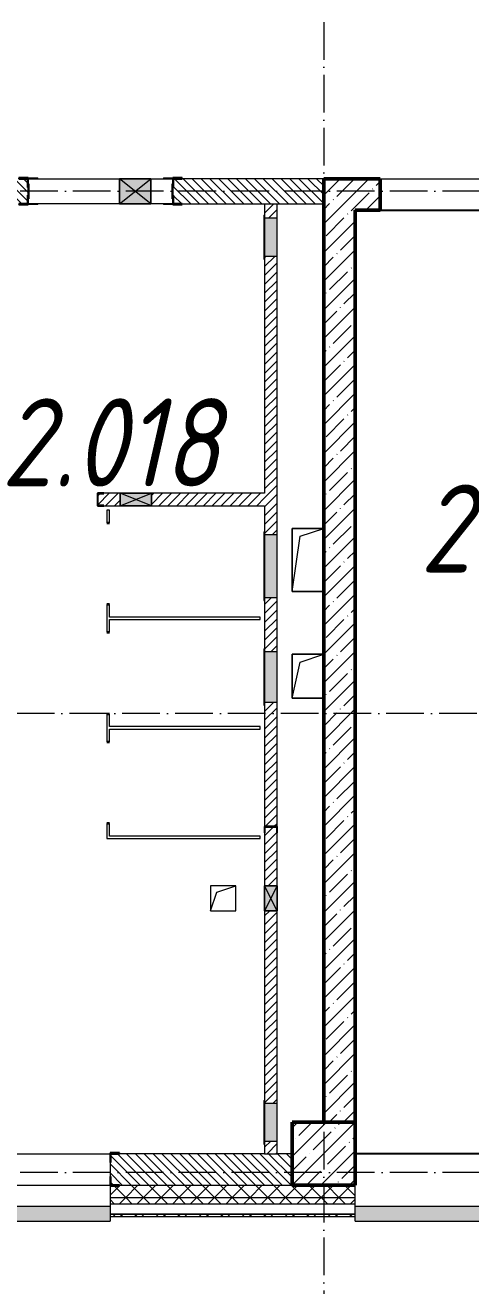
# Model space of a CAD drawing. Header units: millimetres. Extents: x -136833 to 49383, y -8033 to 344618.
# Drawn here: x -67109 to -63564, y 300178 to 310198 of the extents above; entities that cross this region are included whole.
import ezdxf

# ---------------------------------------------------------------- set-up
doc = ezdxf.new("R2010")
doc.units = ezdxf.units.MM
doc.linetypes.add('50_200_ШТРИХ_1Т_ш5_п1_п1_', pattern=[700, 500, -100, 0, -100])
for name, color, linetype, lineweight in [('A-DETL-GENF-OTLN', 7, 'Continuous', 9), ('A-DOOR-OPNG-MCUT', 7, 'Continuous', 35), ('A-FLOR-____-OTLN', 7, 'Continuous', 9), ('A-GENM-____-MCUT', 7, 'Continuous', 25), ('A-GENM-____-OTLN', 7, 'Continuous', 9), ('A-GENM-____-OTLN-1', 7, 'Continuous', 25), ('A-GLAZ-____-OTLN', 7, 'Continuous', 9), ('A-WALL-____-MCUT', 7, 'Continuous', 13), ('A-WALL-____-MCUT-1', 7, 'Continuous', 9), ('A-WALL-____-MCUT-2', 7, 'Continuous', 50), ('A-WALL-____-OTLN', 7, 'Continuous', 9), ('A-WALL-____-PATT-1', 7, 'Continuous', 9), ('A-WALL-FNSH-MCUT-1', 7, 'Continuous', 9), ('I-WALL-____-OTLN', 7, 'Continuous', 9), ('S-COLS-____-MCUT', 7, 'Continuous', 50), ('S-COLS-____-OTLN', 7, 'Continuous', 9), ('S-GRID-____-OTLN-1', 7, '50_200_ШТРИХ_1Т_ш5_п1_п1_', 9), ('Марки помещений', 7, 'Continuous', 9)]:
    doc.layers.add(name, color=color, linetype=linetype, lineweight=lineweight)
doc.layers.add('A-DOOR-____-OTLN-1', color=7, linetype='Continuous', lineweight=9, true_color=0xffffff)
doc.layers.add('A-GLAZ-____-OTLN-1', color=7, linetype='Continuous', lineweight=9, true_color=0xc0c0c0)
doc.styles.add('ISOCPEUR_I_2', font='isocpeui.ttf', dxfattribs={"width": 0.85, "height": 2.3})
pattern_1 = [(135, (-131434.413, 245796.486), (-35.35534, -35.35534), [])]
pattern_2 = [(45, (-131434.41, 245796.49), (-70.71068, 70.71068), []), (135, (-131434.41, 245796.49), (-70.71068, -70.71068), [])]
pattern_3 = [(45, (-131434.413, 245796.486), (-35.35534, 35.35534), [])]
pattern_4 = [(45, (-131434.41, 245796.49), (-114.04925, 114.04925), []), (45, (-131320.36, 245796.49), (-114.04925, 114.04925), [201.612, -40.322, 3.353, -36.97])]

# ---------------------------------------------------------------- blocks, each defined once
blk = doc.blocks.new('BSC_Колонна _Прямоугольная - 500х500-V60-АР1_План отверстий 2 этажа в осях 1-64_Ю-ЯЯ')
at = {"layer": 'S-COLS-____-OTLN'}
h = blk.add_hatch(dxfattribs=at)
h.set_pattern_fill('FP_71', color=256, style=0, pattern_type=2)
h.set_pattern_definition([(45, (-66700, -55431.04), (-114.04925, 114.04925), []), (45, (-66585.95, -55431.04), (-114.04925, 114.04925), [201.613, -40.323, 3.353, -36.97])])
h.paths.add_polyline_path([(-250, -250), (250, -250), (250, 250), (-250, 250)], flags=0)
at = {"layer": 'S-COLS-____-MCUT'}
for p, q in [((250, 250), (-250, 250)), ((-250, 250), (-250, -250)), ((250, -250), (250, 250)), ((-250, -250), (250, -250))]:
    blk.add_line(p, q, dxfattribs=at)
blk = doc.blocks.new('DOR_ДУ_распашная__1Ст_Прямоугольная_ШЕР - Вн_650х2100h_Кабинки С_у-18405741-АР1_План отверстий 2 этажа в осях 1-64_Ю-ЯЯ')
at = {"layer": 'A-DOOR-OPNG-MCUT'}
for p, q in [((-325, -10), (-325, 10)), ((325, 10), (325, -10))]:
    blk.add_line(p, q, dxfattribs=at)
blk = doc.blocks.new('Фахверк_СКБ_Уголок - 250_2700-27497298-АР1_План отверстий 2 этажа в осях 1-64_Ю-ЯЯ')
at = {"layer": 'A-GENM-____-MCUT'}
for p, q in [((200, 181), (125, 181)), ((125, 181), (125, 106)), ((125, 106), (131, 106)), ((131, 106), (131, 175)), ((131, 175), (200, 175)), ((200, 175), (200, 181)), ((131, -6), (125, -6)), ((125, -6), (125, -81)), ((125, -81), (200, -81)), ((131, -75), (131, -6)), ((200, -75), (131, -75)), ((200, -81), (200, -75))]:
    blk.add_line(p, q, dxfattribs=at)
blk = doc.blocks.new('154_Стойка_СКБ_Уголок - СМ-2180_200-28268025-АР1_План отверстий 2 этажа в осях 1-64_Ю-ЯЯ')
at = {"layer": 'A-GENM-____-MCUT'}
for p, q in [((125, 156), (125, 81)), ((200, 156), (125, 156)), ((131, 81), (131, 150)), ((131, 150), (200, 150)), ((200, 150), (200, 156)), ((125, 81), (131, 81)), ((131, 19), (125, 19)), ((125, 19), (125, -56)), ((131, -50), (131, 19)), ((125, -56), (200, -56)), ((200, -50), (131, -50)), ((200, -56), (200, -50))]:
    blk.add_line(p, q, dxfattribs=at)
blk = doc.blocks.new('Стойка_Влож_Полоса боковая - Полоса-28213942-АР1_План отверстий 2 этажа в осях 1-64_Ю-ЯЯ')
at = {"layer": 'A-GENM-____-OTLN'}
for p, q in [((-5, 60), (0, 60)), ((-5, -60), (-5, 60)), ((0, -60), (-5, -60))]:
    blk.add_line(p, q, dxfattribs=at)
blk = doc.blocks.new('Стойка_Влож_Уголок_Опорный - Уголок-28213941-АР1_План отверстий 2 этажа в осях 1-64_Ю-ЯЯ')
at = {"layer": 'A-GENM-____-OTLN'}
for p, q in [((-212, -6), (-212, 0)), ((0, 0), (0, -6)), ((-212, -75), (-212, -6)), ((-212, -6), (-206, -6)), ((-212, -75), (-206, -75)), ((-6, -6), (0, -6)), ((-6, -75), (0, -75)), ((0, -6), (0, -75))]:
    blk.add_line(p, q, dxfattribs=at)
blk = doc.blocks.new('154_Фахверк_СКБ_Швеллер - Тип_100_3960-28331862-АР1_План отверстий 2 этажа в осях 1-64_Ю-ЯЯ')
at = {"layer": 'A-GENM-____-MCUT'}
for p, q in [((175, 50), (125, 50)), ((125, 50), (125, -50)), ((128, 47), (175, 47)), ((128, -47), (128, 47)), ((175, 47), (175, 50)), ((125, -50), (175, -50)), ((175, -47), (128, -47)), ((175, -50), (175, -47))]:
    blk.add_line(p, q, dxfattribs=at)
blk = doc.blocks.new('AR_Отверстие Ниша - Лючок-32402783-АР1_План отверстий 2 этажа в осях 1-64_Ю-ЯЯ')
at = {"layer": 'A-GLAZ-____-OTLN'}
blk.add_hatch(color=256, dxfattribs=at).paths.add_polyline_path([(250, -50), (250, 50), (-250, 50), (-250, -50)], flags=0)
for p, q in [((250, 50), (-250, 50)), ((-250, 50), (-250, -50)), ((250, -50), (250, 50)), ((-250, -50), (250, -50))]:
    blk.add_line(p, q, dxfattribs=at)
blk = doc.blocks.new('Л_Общий_Лючок - Лючок-29683801-АР1_План отверстий 2 этажа в осях 1-64_Ю-ЯЯ')
at = {"layer": 'A-GLAZ-____-OTLN-1'}
blk.add_hatch(color=256, dxfattribs=at).paths.add_polyline_path([(-24, 0), (524, 0), (524, 6), (-24, 6)], flags=0)
at = {"layer": 'A-GLAZ-____-OTLN'}
for p, q in [((524, 6), (-24, 6)), ((-24, 6), (-24, 0)), ((524, 6), (524, 0))]:
    blk.add_line(p, q, dxfattribs=at)
blk = doc.blocks.new('AR_Отверстие Ниша - Лючок-32402759-АР1_План отверстий 2 этажа в осях 1-64_Ю-ЯЯ')
at = {"layer": 'A-GLAZ-____-OTLN'}
blk.add_hatch(color=256, dxfattribs=at).paths.add_polyline_path([(200, -50), (200, 50), (-200, 50), (-200, -50)], flags=0)
for p, q in [((200, 50), (-200, 50)), ((-200, 50), (-200, -50)), ((200, -50), (200, 50)), ((-200, -50), (200, -50))]:
    blk.add_line(p, q, dxfattribs=at)
blk = doc.blocks.new('Л_Общий_Лючок - Лючок-29684370-АР1_План отверстий 2 этажа в осях 1-64_Ю-ЯЯ')
at = {"layer": 'A-GLAZ-____-OTLN-1'}
blk.add_hatch(color=256, dxfattribs=at).paths.add_polyline_path([(-24, 0), (424, 0), (424, 6), (-24, 6)], flags=0)
at = {"layer": 'A-GLAZ-____-OTLN'}
for p, q in [((424, 6), (-24, 6)), ((-24, 6), (-24, 0)), ((424, 6), (424, 0))]:
    blk.add_line(p, q, dxfattribs=at)
blk = doc.blocks.new('AR_Отверстие Ниша - Лючок-32402810-АР1_План отверстий 2 этажа в осях 1-64_Ю-ЯЯ')
at = {"layer": 'A-GLAZ-____-OTLN'}
blk.add_hatch(color=256, dxfattribs=at).paths.add_polyline_path([(150, -50), (150, 50), (-150, 50), (-150, -50)], flags=0)
for p, q in [((150, 50), (-150, 50)), ((-150, 50), (-150, -50)), ((150, -50), (150, 50)), ((-150, -50), (150, -50))]:
    blk.add_line(p, q, dxfattribs=at)
blk = doc.blocks.new('Л_Общий_Лючок - Лючок-29778125-АР1_План отверстий 2 этажа в осях 1-64_Ю-ЯЯ')
at = {"layer": 'A-GLAZ-____-OTLN-1'}
blk.add_hatch(color=256, dxfattribs=at).paths.add_polyline_path([(-24, 0), (324, 0), (324, 6), (-24, 6)], flags=0)
at = {"layer": 'A-GLAZ-____-OTLN'}
for p, q in [((324, 6), (-24, 6)), ((-24, 6), (-24, 0)), ((324, 6), (324, 0))]:
    blk.add_line(p, q, dxfattribs=at)
blk = doc.blocks.new('AR_Отверстие Ниша - Лючок-32402834-АР1_План отверстий 2 этажа в осях 1-64_Ю-ЯЯ')
at = {"layer": 'A-GLAZ-____-OTLN'}
blk.add_hatch(color=256, dxfattribs=at).paths.add_polyline_path([(150, -50), (150, 50), (-150, 50), (-150, -50)], flags=0)
for p, q in [((150, 50), (-150, 50)), ((-150, 50), (-150, -50)), ((150, -50), (150, 50)), ((-150, -50), (150, -50))]:
    blk.add_line(p, q, dxfattribs=at)
blk = doc.blocks.new('Л_Общий_Лючок - Лючок-29683982-АР1_План отверстий 2 этажа в осях 1-64_Ю-ЯЯ')
at = {"layer": 'A-GLAZ-____-OTLN-1'}
blk.add_hatch(color=256, dxfattribs=at).paths.add_polyline_path([(-24, 0), (324, 0), (324, 6), (-24, 6)], flags=0)
at = {"layer": 'A-GLAZ-____-OTLN'}
for p, q in [((324, 6), (-24, 6)), ((-24, 6), (-24, 0)), ((324, 6), (324, 0))]:
    blk.add_line(p, q, dxfattribs=at)
blk = doc.blocks.new('AR_Отверстие прямоугольное _в стене_ - AR_Отверстие прямоугольное _в стене__ВК-32402728-АР1_План отверстий 2 этажа в осях 1-64_Ю-ЯЯ')
at = {"layer": 'A-GLAZ-____-OTLN'}
blk.add_hatch(color=256, dxfattribs=at).paths.add_polyline_path([(100, 50), (-100, 50), (-100, -50), (100, -50)], flags=0)
at = {"layer": 'A-DETL-GENF-OTLN'}
for p, q in [((-100, -50), (-100, 50)), ((-100, 50), (100, 50)), ((100, 50), (-100, -50)), ((-100, 50), (100, -50)), ((100, 50), (-100, 50)), ((-100, 50), (-100, -50)), ((100, 50), (100, -50)), ((100, -50), (100, 50)), ((100, -50), (-100, -50)), ((-100, -50), (100, -50))]:
    blk.add_line(p, q, dxfattribs=at)
blk = doc.blocks.new('AR_Отверстие прямоугольное _в плите_ - AR_Отверстие прямоугольное _в плите_-30459243-АР1_План отверстий 2 этажа в осях 1-64_Ю-ЯЯ')
at = {"layer": 'A-GENM-____-OTLN'}
for p, q in [((125, 175), (-125, 175)), ((-125, 175), (-125, -175)), ((-125, -175), (-63, 112)), ((-63, 112), (125, 175)), ((-125, -175), (125, -175))]:
    blk.add_line(p, q, dxfattribs=at)
blk = doc.blocks.new('AR_Отверстие прямоугольное _в плите_ - AR_Отверстие прямоугольное _в плите_-V153-АР1_План отверстий 2 этажа в осях 1-64_Ю-ЯЯ')
at = {"layer": 'A-GENM-____-OTLN'}
for p, q in [((125, 250), (-125, 250)), ((-125, 250), (-125, -250)), ((-63, 188), (125, 250)), ((-125, -250), (-63, 188)), ((-125, -250), (125, -250))]:
    blk.add_line(p, q, dxfattribs=at)
blk = doc.blocks.new('AR_Отверстие прямоугольное _в плите_ - AR_Отверстие прямоугольное _в плите_-30459207-АР1_План отверстий 2 этажа в осях 1-64_Ю-ЯЯ')
at = {"layer": 'A-GENM-____-OTLN'}
for p, q in [((100, 100), (-100, 100)), ((-100, 100), (-100, -100)), ((-100, -100), (-50, 50)), ((-50, 50), (100, 100)), ((100, -100), (100, 100)), ((-100, -100), (100, -100))]:
    blk.add_line(p, q, dxfattribs=at)
blk = doc.blocks.new('Отлив_СКБ - Отлив витража_120_НВФ-31885283-АР1_План отверстий 2 этажа в осях 1-64_Ю-ЯЯ')
at = {"layer": 'A-GLAZ-____-OTLN-1'}
for points in [[(426, -2), (1000, -2), (1000, 0), (0, 0), (0, -2)], [(426, -120), (1000, -120), (1000, -2), (0, -2), (0, -120)]]:
    blk.add_hatch(color=256, dxfattribs=at).paths.add_polyline_path(points, flags=0)
at = {"layer": 'A-GLAZ-____-OTLN'}
for p, q in [((0, 0), (1000, 0)), ((1000, -2), (0, -2)), ((0, -120), (0, -83)), ((1000, -83), (1000, -120)), ((0, -120), (1000, -120))]:
    blk.add_line(p, q, dxfattribs=at)
blk = doc.blocks.new('AR_Отверстие прямоугольное _в стене__БезПР - AR_Отверстие прямоугольное _в стене__БезПР-36427681-АР1_План отверстий 2 этажа в осях 1-64_Ю-ЯЯ')
at = {"layer": 'A-GLAZ-____-OTLN'}
blk.add_hatch(color=256, dxfattribs=at).paths.add_polyline_path([(125, 100), (-125, 100), (-125, -100), (125, -100)], flags=0)
at = {"layer": 'A-DETL-GENF-OTLN'}
for p, q in [((-125, -100), (-125, 100)), ((-125, 100), (125, 100)), ((125, 100), (-125, -100)), ((-125, 100), (125, -100)), ((125, 100), (-125, 100)), ((-125, 100), (-125, -100)), ((125, 100), (125, -100)), ((125, -100), (125, 100)), ((125, -100), (-125, -100)), ((-125, -100), (125, -100))]:
    blk.add_line(p, q, dxfattribs=at)
at = {"layer": 'A-GLAZ-____-OTLN'}
blk.add_line((125, 100), (-125, 100), dxfattribs=at)
blk = doc.blocks.new('AR_Отверстие прямоугольное _в стене__БезПР - AR_Отверстие прямоугольное _в стене__БезПР-36428202-АР1_План отверстий 2 этажа в осях 1-64_Ю-ЯЯ')
at = {"layer": 'A-GLAZ-____-OTLN'}
blk.add_hatch(color=256, dxfattribs=at).paths.add_polyline_path([(125, 50), (-125, 50), (-125, -50), (125, -50)], flags=0)
at = {"layer": 'A-DETL-GENF-OTLN'}
for p, q in [((-125, -50), (-125, 50)), ((-125, 50), (125, 50)), ((125, 50), (-125, -50)), ((-125, 50), (125, -50)), ((125, 50), (-125, 50)), ((-125, 50), (-125, -50)), ((125, 50), (125, -50)), ((125, -50), (125, 50)), ((125, -50), (-125, -50)), ((-125, -50), (125, -50))]:
    blk.add_line(p, q, dxfattribs=at)
blk = doc.blocks.new('3эт')
at = {"layer": 'S-GRID-____-OTLN-1', "color": 251, "ltscale": 0.6, "true_color": 0x636466}
for p, q in [((350470.7, 4029.4), (350470.7, -33971.9)), ((387845.1, -23782.4), (279101.9, -23782.4)), ((359250.7, -27932.4), (279101.9, -27932.4)), ((387845.1, -31582.4), (279101.9, -31582.4))]:
    blk.add_line(p, q, dxfattribs=at)

msp = doc.modelspace()

# ---------------------------------------------------------------- hatches: boundary and pattern name
at = {"layer": 'A-WALL-____-PATT-1'}
h = msp.add_hatch(dxfattribs=at)
h.set_pattern_fill('FP_6', color=256, style=0, pattern_type=2)
h.set_pattern_definition(pattern_1)
h.paths.add_polyline_path([(-65928.4, 308777.5), (-64734.4, 308777.5), (-64734.4, 308977.5), (-65928.4, 308977.5), (-65928.4, 308908.5), (-65934.4, 308908.5), (-65934.4, 308846.5), (-65928.4, 308846.5), (-65928.4, 308778.5)], flags=0)
h.paths.add_polyline_path([(-67684.4, 308777.5), (-67090.4, 308777.5), (-67090.4, 308846.5), (-67084.4, 308846.5), (-67084.4, 308908.5), (-67090.4, 308908.5), (-67090.4, 308977.5), (-67684.4, 308977.5)], flags=0)
h = msp.add_hatch(dxfattribs=at)
h.set_pattern_fill('FP_13', color=256, style=0, pattern_type=2)
h.set_pattern_definition(pattern_4)
h.paths.add_polyline_path([(-64734.4, 301477.5), (-64484.4, 301477.5), (-64484.4, 308977.5), (-64734.4, 308977.5), (-64734.4, 303021.1)], flags=0)
h = msp.add_hatch(dxfattribs=at)
h.set_pattern_fill('FP_13', color=256, style=0, pattern_type=2)
h.set_pattern_definition(pattern_4)
h.paths.add_polyline_path([(-62184.4, 308727.5), (-62184.4, 308977.5), (-62684.4, 308977.5), (-62684.4, 308727.5)], flags=0)
h.paths.add_polyline_path([(-64284.6, 308727.5), (-64284.4, 308727.5), (-64284.6, 308977.5), (-64484.4, 308977.5), (-64484.4, 308727.5)], flags=0)
h = msp.add_hatch(dxfattribs=at)
h.set_pattern_fill('FP_5', color=256, style=0, pattern_type=2)
h.set_pattern_definition(pattern_3)
h.paths.add_polyline_path([(-65204.4, 301227.5), (-65104.4, 301227.5), (-65104.4, 301327.5), (-65204.4, 301327.5)], flags=0)
h.paths.add_polyline_path([(-65112.2, 301627.5), (-65104.4, 301627.5), (-65104.4, 303157.5), (-65204.4, 303157.5), (-65204.4, 301627.5)], flags=0)
h.paths.add_polyline_path([(-65145.8, 303357.5), (-65104.4, 303357.5), (-65104.4, 303777.5), (-65107.4, 303777.5), (-65107.4, 303824.5), (-65201.4, 303824.5), (-65201.4, 303777.5), (-65204.4, 303777.5), (-65204.4, 303357.5), (-65201.4, 303357.5)], flags=0)
h.paths.add_polyline_path([(-65104.4, 303827.5), (-65104.4, 304817.5), (-65204.4, 304817.5), (-65204.4, 303827.5), (-65107.4, 303827.5)], flags=0)
h.paths.add_polyline_path([(-65181.9, 305217.5), (-65104.4, 305217.5), (-65104.4, 305647.5), (-65204.4, 305647.5), (-65204.4, 305217.5)], flags=0)
h.paths.add_polyline_path([(-65104.4, 306147.5), (-65104.4, 308362.5), (-65204.4, 308362.5), (-65204.4, 306147.5), (-65199.9, 306147.5)], flags=0)
h.paths.add_polyline_path([(-65104.4, 308662.5), (-65104.4, 308777.5), (-65204.4, 308777.5), (-65204.4, 308662.5), (-65109.2, 308662.5)], flags=0)
h = msp.add_hatch(dxfattribs=at)
h.set_pattern_fill('FP_5', color=256, style=0, pattern_type=2)
h.set_pattern_definition(pattern_3)
h.paths.add_polyline_path([(-66484.4, 306377.5), (-66354.4, 306377.5), (-66354.4, 306477.5), (-66484.4, 306477.5), (-66484.4, 306474.5), (-66531.4, 306474.5), (-66531.4, 306380.5), (-66484.4, 306380.5)], flags=0)
h.paths.add_polyline_path([(-66104.4, 306377.5), (-65204.4, 306377.5), (-65204.4, 306477.5), (-66104.4, 306477.5)], flags=0)
h = msp.add_hatch(dxfattribs=at)
h.set_pattern_fill('FP_6', color=256, style=0, pattern_type=2)
h.set_pattern_definition(pattern_1)
h.paths.add_polyline_path([(-64984.4, 300977.5), (-64984.4, 301227.5), (-66428.4, 301227.5), (-66428.4, 301158.5), (-66434.4, 301158.5), (-66434.4, 301046.5), (-66428.4, 301046.5), (-66428.4, 300977.5), (-66052.1, 300977.5)], flags=0)
h.paths.add_polyline_path([(-67684.4, 300977.5), (-67440.4, 300977.5), (-67440.4, 301046.5), (-67434.4, 301046.5), (-67434.4, 301158.5), (-67440.4, 301158.5), (-67440.4, 301227.5), (-67684.4, 301227.5), (-67684.4, 301221.5)], flags=0)
h = msp.add_hatch(dxfattribs=at)
h.set_pattern_fill('FP_1', color=256, style=0, pattern_type=2)
h.set_pattern_definition(pattern_2)
h.paths.add_polyline_path([(-57214.6, 300877.5), (-57134.4, 300877.5), (-57134.4, 300977.5), (-63484.4, 300977.5), (-63484.4, 300877.5), (-60749.6, 300877.5)], flags=0)
h.paths.add_polyline_path([(-66434.4, 300877.5), (-64484.4, 300877.5), (-64484.4, 300977.5), (-66359.4, 300977.5), (-66359.4, 300971.5), (-66434.4, 300971.5)], flags=0)
h.paths.add_polyline_path([(-67434.4, 300877.5), (-67434.4, 300971.5), (-67509.4, 300971.5), (-67509.4, 300977.5), (-68459.4, 300977.5), (-68459.4, 300971.5), (-68534.4, 300971.5), (-68534.4, 300877.5), (-67819.6, 300877.5)], flags=0)
h.paths.add_polyline_path([(-71354.6, 300877.5), (-70334.4, 300877.5), (-70334.4, 300971.5), (-70409.4, 300971.5), (-70409.4, 300977.5), (-71459.4, 300977.5), (-71459.4, 300971.5), (-71534.4, 300971.5), (-71534.4, 300877.5), (-71459.4, 300877.5)], flags=0)
h.paths.add_polyline_path([(-73334.4, 300877.5), (-73334.4, 300971.5), (-73409.4, 300971.5), (-73409.4, 300977.5), (-74459.4, 300977.5), (-74459.4, 300971.5), (-74534.4, 300971.5), (-74534.4, 300877.5), (-74005.8, 300877.5)], flags=0)
h.paths.add_polyline_path([(-77098.9, 300877.5), (-76334.4, 300877.5), (-76334.4, 300971.5), (-76409.4, 300971.5), (-76409.4, 300977.5), (-77459.4, 300977.5), (-77459.4, 300971.5), (-77534.4, 300971.5), (-77534.4, 300877.5), (-77184.4, 300877.5)], flags=0)
h.paths.add_polyline_path([(-79409.4, 300877.5), (-79334.4, 300877.5), (-79334.4, 300971.5), (-79409.4, 300971.5), (-79409.4, 300977.5), (-80459.4, 300977.5), (-80459.4, 300971.5), (-80534.4, 300971.5), (-80534.4, 300877.5), (-80192.1, 300877.5)], flags=0)
h.paths.add_polyline_path([(-83534.4, 300877.5), (-82334.4, 300877.5), (-82334.4, 300971.5), (-82409.4, 300971.5), (-82409.4, 300977.5), (-83459.4, 300977.5), (-83459.4, 300971.5), (-83534.4, 300971.5)], flags=0)
h.paths.add_polyline_path([(-88959.4, 300877.5), (-88884.4, 300877.5), (-88884.4, 300971.5), (-88959.4, 300971.5), (-88959.4, 300977.5), (-90009.4, 300977.5), (-90009.4, 300971.5), (-90084.4, 300971.5), (-90084.4, 300877.5), (-89029.6, 300877.5)], flags=0)
h.paths.add_polyline_path([(-87009.4, 300877.5), (-85334.4, 300877.5), (-85334.4, 300971.5), (-85409.4, 300971.5), (-85409.4, 300977.5), (-87009.4, 300977.5), (-87009.4, 300971.5), (-87084.4, 300971.5), (-87084.4, 300877.5)], flags=0)
h.paths.add_polyline_path([(-91959.4, 300877.5), (-91884.4, 300877.5), (-91884.4, 300971.5), (-91959.4, 300971.5), (-91959.4, 300977.5), (-93009.4, 300977.5), (-93009.4, 300971.5), (-93084.4, 300971.5), (-93084.4, 300877.5), (-92234.4, 300877.5)], flags=0)
h.paths.add_polyline_path([(-94884.4, 300877.5), (-94884.4, 300971.5), (-94959.4, 300971.5), (-94959.4, 300977.5), (-96009.4, 300977.5), (-96009.4, 300971.5), (-96084.4, 300971.5), (-96084.4, 300877.5), (-95215.8, 300877.5)], flags=0)
h.paths.add_polyline_path([(-99084.4, 300877.5), (-97884.4, 300877.5), (-97884.4, 300971.5), (-97959.4, 300971.5), (-97959.4, 300977.5), (-99009.4, 300977.5), (-99009.4, 300971.5), (-99084.4, 300971.5)], flags=0)
h.paths.add_polyline_path([(-100884.4, 300877.5), (-100884.4, 300971.5), (-100959.4, 300971.5), (-100959.4, 300977.5), (-102009.4, 300977.5), (-102009.4, 300971.5), (-102084.4, 300971.5), (-102084.4, 300877.5), (-100959.4, 300877.5)], flags=0)
h.paths.add_polyline_path([(-104734.4, 300877.5), (-103884.4, 300877.5), (-103884.4, 300971.5), (-103959.4, 300971.5), (-103959.4, 300977.5), (-105009.4, 300977.5), (-105009.4, 300971.5), (-105084.4, 300971.5), (-105084.4, 300877.5), (-104937.1, 300877.5)], flags=0)
h.paths.add_polyline_path([(-106884.4, 300877.5), (-106884.4, 300971.5), (-106959.4, 300971.5), (-106959.4, 300977.5), (-108009.4, 300977.5), (-108009.4, 300971.5), (-108084.4, 300971.5), (-108084.4, 300877.5), (-107588.3, 300877.5)], flags=0)
h.paths.add_polyline_path([(-109884.4, 300877.5), (-109884.4, 300971.5), (-109959.4, 300971.5), (-109959.4, 300977.5), (-111009.4, 300977.5), (-111009.4, 300971.5), (-111084.4, 300971.5), (-111084.4, 300877.5), (-109959.4, 300877.5)], flags=0)
h.paths.add_polyline_path([(-112884.4, 300877.5), (-112884.4, 300971.5), (-112959.4, 300971.5), (-112959.4, 300977.5), (-114009.4, 300977.5), (-114009.4, 300971.5), (-114084.4, 300971.5), (-114084.4, 300877.5), (-112890.8, 300877.5)], flags=0)
h.paths.add_polyline_path([(-115084.4, 300877.5), (-115084.4, 300971.5), (-115159.4, 300971.5), (-115159.4, 300977.5), (-124884.4, 300977.5), (-124884.4, 300877.5), (-115542.1, 300877.5)], flags=0)
h.paths.add_polyline_path([(-125884.4, 300877.5), (-125884.4, 300977.5), (-133884.4, 300977.5), (-133884.4, 300877.5), (-127914.6, 300877.5)], flags=0)
h = msp.add_hatch(dxfattribs=at)
h.set_pattern_fill('FP_1', color=256, style=0, pattern_type=2)
h.set_pattern_definition(pattern_2)
h.paths.add_polyline_path([(-57134.4, 300827.5), (-57134.4, 300877.5), (-63484.4, 300877.5), (-63484.4, 300827.5), (-57214.6, 300827.5)], flags=0)
h.paths.add_polyline_path([(-64484.4, 300827.5), (-64484.4, 300877.5), (-66434.4, 300877.5), (-66434.4, 300827.5), (-66052.1, 300827.5)], flags=0)
h.paths.add_polyline_path([(-67434.4, 300827.5), (-67434.4, 300877.5), (-68534.4, 300877.5), (-68534.4, 300827.5), (-67819.6, 300827.5)], flags=0)
h.paths.add_polyline_path([(-70334.4, 300827.5), (-70334.4, 300877.5), (-71534.4, 300877.5), (-71534.4, 300827.5), (-71354.6, 300827.5)], flags=0)
h.paths.add_polyline_path([(-73334.4, 300827.5), (-73334.4, 300877.5), (-74534.4, 300877.5), (-74534.4, 300827.5), (-74005.8, 300827.5)], flags=0)
h.paths.add_polyline_path([(-76334.4, 300827.5), (-76334.4, 300877.5), (-77534.4, 300877.5), (-77534.4, 300827.5), (-76657.1, 300827.5)], flags=0)
h.paths.add_polyline_path([(-80534.4, 300827.5), (-79334.4, 300827.5), (-79334.4, 300877.5), (-80534.4, 300877.5)], flags=0)
h.paths.add_polyline_path([(-82843.3, 300827.5), (-82334.4, 300827.5), (-82334.4, 300877.5), (-83534.4, 300877.5), (-83534.4, 300827.5)], flags=0)
h.paths.add_polyline_path([(-87084.4, 300827.5), (-85334.4, 300827.5), (-85334.4, 300877.5), (-87084.4, 300877.5)], flags=0)
h.paths.add_polyline_path([(-90084.4, 300827.5), (-88884.4, 300827.5), (-88884.4, 300877.5), (-90084.4, 300877.5)], flags=0)
h.paths.add_polyline_path([(-91884.4, 300827.5), (-91884.4, 300877.5), (-93084.4, 300877.5), (-93084.4, 300827.5), (-92564.6, 300827.5)], flags=0)
h.paths.add_polyline_path([(-97884.4, 300827.5), (-97884.4, 300877.5), (-99084.4, 300877.5), (-99084.4, 300827.5)], flags=0)
h.paths.add_polyline_path([(-96084.4, 300827.5), (-94884.4, 300827.5), (-94884.4, 300877.5), (-96084.4, 300877.5)], flags=0)
h.paths.add_polyline_path([(-100884.4, 300827.5), (-100884.4, 300877.5), (-102084.4, 300877.5), (-102084.4, 300827.5), (-101402.1, 300827.5)], flags=0)
h.paths.add_polyline_path([(-103884.4, 300827.5), (-103884.4, 300877.5), (-105084.4, 300877.5), (-105084.4, 300827.5), (-104053.3, 300827.5)], flags=0)
h.paths.add_polyline_path([(-108084.4, 300827.5), (-106884.4, 300827.5), (-106884.4, 300877.5), (-108084.4, 300877.5)], flags=0)
h.paths.add_polyline_path([(-109884.4, 300827.5), (-109884.4, 300877.5), (-111084.4, 300877.5), (-111084.4, 300827.5), (-110239.6, 300827.5)], flags=0)
h.paths.add_polyline_path([(-112890.8, 300827.5), (-112884.4, 300827.5), (-112884.4, 300877.5), (-114084.4, 300877.5), (-114084.4, 300827.5), (-113774.6, 300827.5)], flags=0)
h.paths.add_polyline_path([(-115084.4, 300827.5), (-115084.4, 300877.5), (-124884.4, 300877.5), (-124884.4, 300827.5), (-115542.1, 300827.5)], flags=0)
h.paths.add_polyline_path([(-125884.4, 300827.5), (-125884.4, 300877.5), (-133984.4, 300877.5), (-133984.4, 300827.5), (-127914.6, 300827.5)], flags=0)
h = msp.add_hatch(dxfattribs=at)
h.set_pattern_fill('FP_3', color=256, style=0, pattern_type=2)
h.set_pattern_definition([(45, (-131434.41, 245796.49), (-85.53659, 85.53659), []), (45, (-131377.39, 245796.49), (-85.53659, 85.53659), [])])
h.paths.add_polyline_path([(-57234.4, 300727.5), (-57234.4, 300747.5), (-63484.4, 300747.5), (-63484.4, 300727.5), (-60749.6, 300727.5)], flags=0)
h.paths.add_polyline_path([(-64484.4, 300727.5), (-64484.4, 300747.5), (-66434.4, 300747.5), (-66434.4, 300727.5), (-66052.1, 300727.5)], flags=0)
h.paths.add_polyline_path([(-67434.4, 300727.5), (-67434.4, 300747.5), (-68534.4, 300747.5), (-68534.4, 300727.5), (-67819.6, 300727.5)], flags=0)
h.paths.add_polyline_path([(-70334.4, 300727.5), (-70334.4, 300747.5), (-70914.4, 300747.5), (-70914.4, 300727.5)], flags=0)

# ---------------------------------------------------------------- linework, layer by layer
msp.add_lwpolyline([(-62484.4, 301227.5), (-64484.4, 301227.5), (-64484.4, 308727.5), (-62484.4, 308727.5)], close=True)
at = {"layer": 'A-FLOR-____-OTLN'}
for p, q in [((-64984.4, 306197.5), (-64734.4, 306197.5)), ((-64984.4, 305697.5), (-64984.4, 306197.5)), ((-64734.4, 305697.5), (-64984.4, 305697.5)), ((-64984.4, 305197.5), (-64734.4, 305197.5)), ((-64984.4, 304847.5), (-64984.4, 305197.5)), ((-64734.4, 304847.5), (-64984.4, 304847.5))]:
    msp.add_line(p, q, dxfattribs=at)
at = {"layer": 'A-WALL-____-MCUT'}
for p, q in [((-64734.4, 308977.5), (-65859.4, 308977.5)), ((-67084.4, 308846.5), (-67084.4, 308908.5)), ((-65934.4, 308908.5), (-65934.4, 308846.5)), ((-65859.4, 308777.5), (-64734.4, 308777.5)), ((-65204.4, 301227.5), (-66359.4, 301227.5)), ((-65204.4, 301227.5), (-65104.4, 301227.5)), ((-64984.4, 301227.5), (-65104.4, 301227.5)), ((-66434.4, 301158.5), (-66434.4, 301046.5)), ((-66434.4, 300971.5), (-66434.4, 300747.5)), ((-64484.4, 300747.5), (-64484.4, 300977.5)), ((-66434.4, 300747.5), (-64484.4, 300747.5))]:
    msp.add_line(p, q, dxfattribs=at)
at = {"layer": 'A-WALL-____-MCUT-1'}
for p, q in [((-66359.4, 300977.5), (-64984.4, 300977.5)), ((-64484.4, 300877.5), (-66434.4, 300877.5)), ((-64484.4, 300827.5), (-66434.4, 300827.5))]:
    msp.add_line(p, q, dxfattribs=at)
at = {"layer": 'A-WALL-____-MCUT-2'}
for p, q in [((-64284.4, 308977.5), (-64734.4, 308977.5)), ((-64734.4, 308977.5), (-64734.4, 301477.5)), ((-64284.4, 308727.5), (-64284.4, 308977.5)), ((-64484.4, 301477.5), (-64484.4, 308727.5)), ((-64484.4, 308727.5), (-64284.4, 308727.5))]:
    msp.add_line(p, q, dxfattribs=at)
at = {"layer": 'A-WALL-____-OTLN'}
for p, q in [((-64284.4, 308977.5), (-62684.4, 308977.5)), ((-62684.4, 308727.5), (-64284.4, 308727.5)), ((-67434.4, 301227.5), (-66434.4, 301227.5)), ((-64484.4, 301227.5), (-63484.4, 301227.5)), ((-67434.4, 300977.5), (-66434.4, 300977.5))]:
    msp.add_line(p, q, dxfattribs=at)
at = {"layer": 'A-WALL-FNSH-MCUT-1'}
for p, q in [((-65204.4, 308777.5), (-65204.4, 308662.5)), ((-65104.4, 308662.5), (-65104.4, 308777.5)), ((-65204.4, 308362.5), (-65204.4, 306477.5)), ((-65104.4, 306147.5), (-65104.4, 308362.5)), ((-66354.4, 306477.5), (-66484.4, 306477.5)), ((-65204.4, 306477.5), (-66104.4, 306477.5)), ((-66484.4, 306377.5), (-66354.4, 306377.5)), ((-66439.4, 306342.5), (-66459.4, 306342.5)), ((-66459.4, 306342.5), (-66459.4, 306242.5)), ((-66439.4, 306242.5), (-66439.4, 306342.5)), ((-66104.4, 306377.5), (-65204.4, 306377.5)), ((-65204.4, 306377.5), (-65204.4, 306147.5)), ((-65204.4, 305647.5), (-65204.4, 305217.5)), ((-65104.4, 305217.5), (-65104.4, 305647.5)), ((-66459.4, 305592.5), (-66459.4, 305372.5)), ((-66439.4, 305492.5), (-66439.4, 305592.5)), ((-65239.4, 305492.5), (-66439.4, 305492.5)), ((-66439.4, 305472.5), (-65239.4, 305472.5)), ((-66439.4, 305372.5), (-66439.4, 305472.5)), ((-65239.4, 305472.5), (-65239.4, 305492.5)), ((-65204.4, 304817.5), (-65204.4, 303827.5)), ((-65104.4, 303827.5), (-65104.4, 304817.5)), ((-66459.4, 304722.5), (-66459.4, 304502.5)), ((-66439.4, 304622.5), (-66439.4, 304722.5)), ((-65239.4, 304622.5), (-66439.4, 304622.5)), ((-65239.4, 304602.5), (-65239.4, 304622.5)), ((-66439.4, 304502.5), (-66439.4, 304602.5)), ((-66439.4, 304602.5), (-65239.4, 304602.5)), ((-66459.4, 303852.5), (-66459.4, 303732.5)), ((-66439.4, 303752.5), (-66439.4, 303852.5)), ((-66459.4, 303732.5), (-65239.4, 303732.5)), ((-65239.4, 303752.5), (-66439.4, 303752.5)), ((-65239.4, 303732.5), (-65239.4, 303752.5)), ((-65204.4, 303777.5), (-65204.4, 303357.5)), ((-65104.4, 303357.5), (-65104.4, 303777.5)), ((-65204.4, 303157.5), (-65204.4, 301627.5)), ((-65104.4, 301627.5), (-65104.4, 303157.5)), ((-65204.4, 301327.5), (-65204.4, 301227.5)), ((-65104.4, 301227.5), (-65104.4, 301327.5)), ((-64484.4, 300747.5), (-66434.4, 300747.5)), ((-66434.4, 300747.5), (-66434.4, 300727.5)), ((-66434.4, 300727.5), (-64484.4, 300727.5)), ((-64484.4, 300727.5), (-64484.4, 300747.5))]:
    msp.add_line(p, q, dxfattribs=at)
at = {"layer": 'I-WALL-____-OTLN'}
for p, q in [((-67084.4, 308977.5), (-66359.4, 308977.5)), ((-66109.4, 308977.5), (-65934.4, 308977.5)), ((-66359.4, 308777.5), (-67084.4, 308777.5)), ((-65934.4, 308777.5), (-66109.4, 308777.5))]:
    msp.add_line(p, q, dxfattribs=at)

# ---------------------------------------------------------------- block references
msp.add_blockref('3эт', (-415205.1, 332659.9))
at = {"layer": 'A-DOOR-____-OTLN-1', "rotation": 270}
for p in [(-66449.4, 305917.5), (-66449.4, 305047.5), (-66449.4, 304177.5)]:
    msp.add_blockref('DOR_ДУ_распашная__1Ст_Прямоугольная_ШЕР - Вн_650х2100h_Кабинки С_у-18405741-АР1_План отверстий 2 этажа в осях 1-64_Ю-ЯЯ', p, dxfattribs=at)
at = {"layer": 'A-GENM-____-OTLN'}
for name, p, rotation in [('Стойка_Влож_Уголок_Опорный - Уголок-28213941-АР1_План отверстий 2 этажа в осях 1-64_Ю-ЯЯ', (-67084.4, 308983.5), 89.99999999999955), ('Стойка_Влож_Полоса боковая - Полоса-28213942-АР1_План отверстий 2 этажа в осях 1-64_Ю-ЯЯ', (-67084.4, 308877.5), 180), ('Стойка_Влож_Уголок_Опорный - Уголок-28213941-АР1_План отверстий 2 этажа в осях 1-64_Ю-ЯЯ', (-65934.4, 308771.5), 269.9999999999995)]:
    msp.add_blockref(name, p, dxfattribs=dict(at, rotation=rotation))
for name, p in [('Стойка_Влож_Полоса боковая - Полоса-28213942-АР1_План отверстий 2 этажа в осях 1-64_Ю-ЯЯ', (-65934.4, 308877.5)), ('AR_Отверстие прямоугольное _в плите_ - AR_Отверстие прямоугольное _в плите_-V153-АР1_План отверстий 2 этажа в осях 1-64_Ю-ЯЯ', (-64859.4, 305947.5)), ('AR_Отверстие прямоугольное _в плите_ - AR_Отверстие прямоугольное _в плите_-30459243-АР1_План отверстий 2 этажа в осях 1-64_Ю-ЯЯ', (-64859.4, 305022.5)), ('AR_Отверстие прямоугольное _в плите_ - AR_Отверстие прямоугольное _в плите_-30459207-АР1_План отверстий 2 этажа в осях 1-64_Ю-ЯЯ', (-65534.4, 303257.3))]:
    msp.add_blockref(name, p, dxfattribs=at)
at = {"layer": 'A-GENM-____-OTLN-1'}
for name, p, rotation in [('154_Стойка_СКБ_Уголок - СМ-2180_200-28268025-АР1_План отверстий 2 этажа в осях 1-64_Ю-ЯЯ', (-66959.4, 308927.5), 180), ('154_Фахверк_СКБ_Швеллер - Тип_100_3960-28331862-АР1_План отверстий 2 этажа в осях 1-64_Ю-ЯЯ', (-65154.4, 303952.5), 270.0000000000001)]:
    msp.add_blockref(name, p, dxfattribs=dict(at, rotation=rotation))
for name, p in [('154_Стойка_СКБ_Уголок - СМ-2180_200-28268025-АР1_План отверстий 2 этажа в осях 1-64_Ю-ЯЯ', (-66059.4, 308827.5)), ('154_Фахверк_СКБ_Швеллер - Тип_100_3960-28331862-АР1_План отверстий 2 этажа в осях 1-64_Ю-ЯЯ', (-66659.4, 306427.5)), ('Фахверк_СКБ_Уголок - 250_2700-27497298-АР1_План отверстий 2 этажа в осях 1-64_Ю-ЯЯ', (-66559.4, 301052.5))]:
    msp.add_blockref(name, p, dxfattribs=at)
at = {"layer": 'A-GLAZ-____-OTLN'}
for name, p, rotation in [('AR_Отверстие прямоугольное _в стене__БезПР - AR_Отверстие прямоугольное _в стене__БезПР-36427681-АР1_План отверстий 2 этажа в осях 1-64_Ю-ЯЯ', (-66234.4, 308877.5), 180), ('Л_Общий_Лючок - Лючок-29778125-АР1_План отверстий 2 этажа в осях 1-64_Ю-ЯЯ', (-65204.4, 308362.5), 90.00000000000006), ('AR_Отверстие Ниша - Лючок-32402810-АР1_План отверстий 2 этажа в осях 1-64_Ю-ЯЯ', (-65154.4, 308512.5), 270.0000000000001), ('AR_Отверстие прямоугольное _в стене__БезПР - AR_Отверстие прямоугольное _в стене__БезПР-36428202-АР1_План отверстий 2 этажа в осях 1-64_Ю-ЯЯ', (-66229.4, 306427.5), 180), ('Л_Общий_Лючок - Лючок-29683801-АР1_План отверстий 2 этажа в осях 1-64_Ю-ЯЯ', (-65204.4, 305647.5), 90.00000000000006), ('AR_Отверстие Ниша - Лючок-32402783-АР1_План отверстий 2 этажа в осях 1-64_Ю-ЯЯ', (-65154.4, 305897.5), 270.0000000000001), ('Л_Общий_Лючок - Лючок-29684370-АР1_План отверстий 2 этажа в осях 1-64_Ю-ЯЯ', (-65204.4, 304817.5), 90.00000000000006), ('AR_Отверстие Ниша - Лючок-32402759-АР1_План отверстий 2 этажа в осях 1-64_Ю-ЯЯ', (-65154.4, 305017.5), 270.0000000000001), ('AR_Отверстие прямоугольное _в стене_ - AR_Отверстие прямоугольное _в стене__ВК-32402728-АР1_План отверстий 2 этажа в осях 1-64_Ю-ЯЯ', (-65154.4, 303257.5), 270.0000000000001), ('Л_Общий_Лючок - Лючок-29683982-АР1_План отверстий 2 этажа в осях 1-64_Ю-ЯЯ', (-65204.4, 301327.5), 90.00000000000006), ('AR_Отверстие Ниша - Лючок-32402834-АР1_План отверстий 2 этажа в осях 1-64_Ю-ЯЯ', (-65154.4, 301477.5), 270.0000000000001)]:
    msp.add_blockref(name, p, dxfattribs=dict(at, rotation=rotation))
for p in [(-67434.4, 300810.5), (-64484.4, 300810.5)]:
    msp.add_blockref('Отлив_СКБ - Отлив витража_120_НВФ-31885283-АР1_План отверстий 2 этажа в осях 1-64_Ю-ЯЯ', p, dxfattribs=at)
at = {"layer": 'S-COLS-____-OTLN'}
msp.add_blockref('BSC_Колонна _Прямоугольная - 500х500-V60-АР1_План отверстий 2 этажа в осях 1-64_Ю-ЯЯ', (-64734.4, 301227.5), dxfattribs=at)

# ---------------------------------------------------------------- texts
at = {"layer": 'Марки помещений', "char_height": 700, "width": 737.552, "attachment_point": 1, "style": 'ISOCPEUR_I_2'}
for s, insert in [('2.018', (-67300.3, 307231)), ('2.019', (-63968, 306546.8))]:
    msp.add_mtext(s, dxfattribs=dict(at, insert=insert))

doc.saveas('drawing.dxf')
